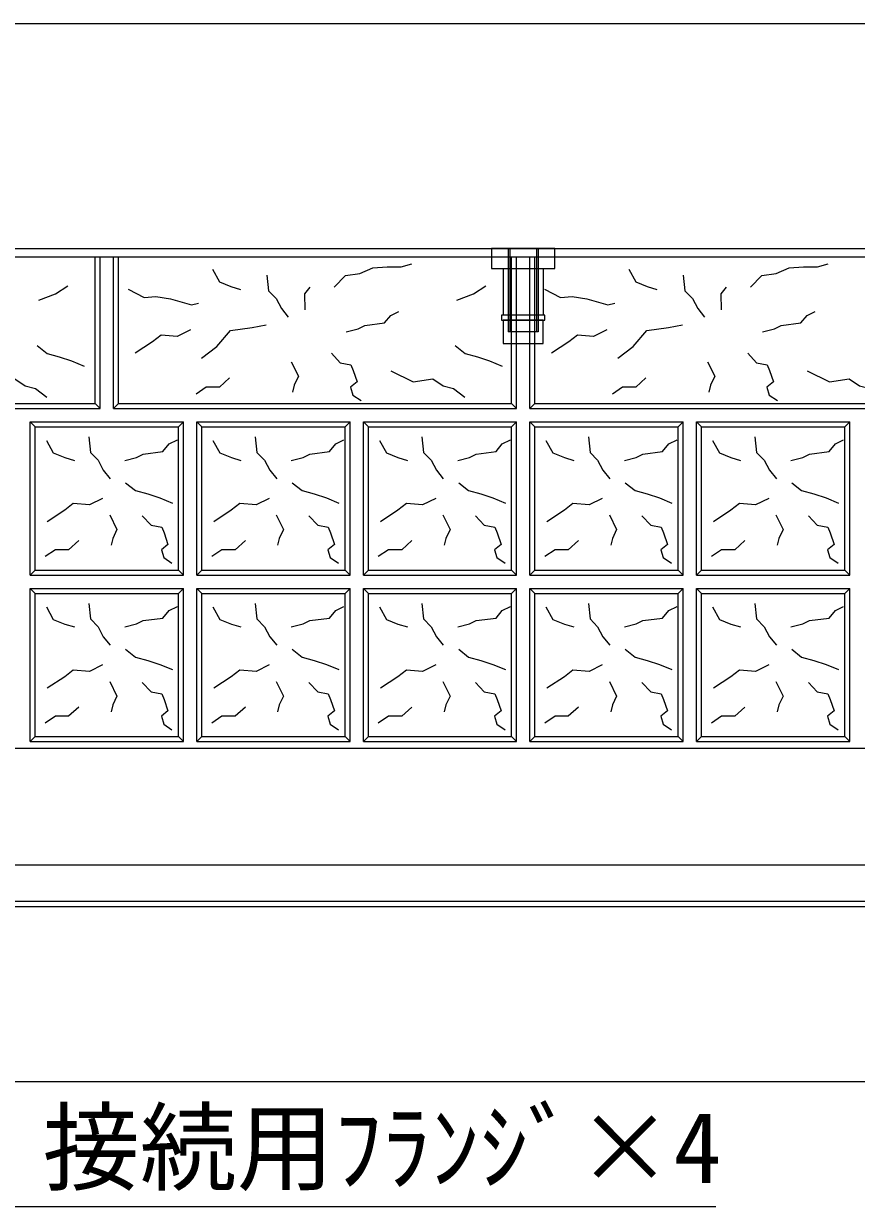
# Model space of a CAD drawing. Units: millimetres at full size; details may follow other scales. Extents: x 199178 to 219083, y 873019 to 880494.
# Drawn here: x 201878 to 202378, y 878498 to 879208 of the extents above; entities that cross this region are included whole.
import ezdxf
from ezdxf.enums import TextEntityAlignment as Align

# ---------------------------------------------------------------- set-up
doc = ezdxf.new("R2010")
doc.units = ezdxf.units.MM
doc.header["$LTSCALE"] = 20
doc.linetypes.add('DASHED_SPACED', pattern=[12, 6, -6])
for name, color, linetype, lineweight in [('0_2', 7, 'Continuous', 13), ('インサート', 3, 'Continuous', 9), ('寸法線', 7, 'Continuous', 13), ('引出線', 4, 'Continuous', 13)]:
    doc.layers.add(name, color=color, linetype=linetype, lineweight=lineweight)
doc.styles.add('ＭＳ ゴシック', font='')
doc.styles.get('ＭＳ ゴシック').set_extended_font_data('MS Gothic')

msp = doc.modelspace()

# ---------------------------------------------------------------- linework, layer by layer
at = {"layer": '0_2'}
for p, q in [((201679.05, 879072.97), (203677.05, 879072.97)), ((201684.05, 879067.97), (203672.05, 879067.97)), ((201921.05, 878979.97), (201921.05, 879067.97)), ((201924.05, 878976.97), (201924.05, 879067.97)), ((201932.05, 878976.97), (201932.05, 879067.97)), ((201935.05, 878979.97), (201935.05, 879067.97)), ((202171.05, 878979.97), (202171.05, 879067.97)), ((202174.05, 878976.97), (202174.05, 879067.97)), ((202182.05, 878976.97), (202182.05, 879067.97)), ((202185.05, 878979.97), (202185.05, 879067.97)), ((201684.05, 878979.97), (201921.05, 878979.97)), ((201684.05, 878976.97), (201924.05, 878976.97)), ((201921.05, 878979.97), (201924.05, 878976.97)), ((201932.05, 878976.97), (201935.05, 878979.97)), ((201932.05, 878976.97), (202174.05, 878976.97)), ((201935.05, 878979.97), (202171.05, 878979.97)), ((202171.05, 878979.97), (202174.05, 878976.97)), ((202182.05, 878976.97), (202185.05, 878979.97)), ((202182.05, 878976.97), (202424.05, 878976.97)), ((202185.05, 878979.97), (202421.05, 878979.97)), ((201882.05, 878968.97), (201974.05, 878968.97)), ((201882.05, 878876.97), (201882.05, 878968.97)), ((201885.05, 878965.97), (201882.05, 878968.97)), ((201885.05, 878965.97), (201971.05, 878965.97)), ((201885.05, 878879.97), (201885.05, 878965.97)), ((201971.05, 878965.97), (201974.05, 878968.97)), ((201971.05, 878879.97), (201971.05, 878965.97)), ((201974.05, 878876.97), (201974.05, 878968.97)), ((201982.05, 878968.97), (202074.05, 878968.97)), ((201982.05, 878876.97), (201982.05, 878968.97)), ((201985.05, 878965.97), (201982.05, 878968.97)), ((201985.05, 878965.97), (202071.05, 878965.97)), ((201985.05, 878879.97), (201985.05, 878965.97)), ((202071.05, 878965.97), (202074.05, 878968.97)), ((202071.05, 878879.97), (202071.05, 878965.97)), ((202074.05, 878876.97), (202074.05, 878968.97)), ((202082.05, 878968.97), (202174.05, 878968.97)), ((202082.05, 878876.97), (202082.05, 878968.97)), ((202085.05, 878965.97), (202082.05, 878968.97)), ((202085.05, 878965.97), (202171.05, 878965.97)), ((202085.05, 878879.97), (202085.05, 878965.97)), ((202171.05, 878965.97), (202174.05, 878968.97)), ((202171.05, 878879.97), (202171.05, 878965.97)), ((202174.05, 878876.97), (202174.05, 878968.97)), ((202182.05, 878968.97), (202274.05, 878968.97)), ((202182.05, 878876.97), (202182.05, 878968.97)), ((202185.05, 878965.97), (202182.05, 878968.97)), ((202185.05, 878965.97), (202271.05, 878965.97)), ((202185.05, 878879.97), (202185.05, 878965.97)), ((202271.05, 878965.97), (202274.05, 878968.97)), ((202271.05, 878879.97), (202271.05, 878965.97)), ((202274.05, 878876.97), (202274.05, 878968.97)), ((202282.05, 878968.97), (202374.05, 878968.97)), ((202282.05, 878876.97), (202282.05, 878968.97)), ((202285.05, 878965.97), (202282.05, 878968.97)), ((202285.05, 878965.97), (202371.05, 878965.97)), ((202285.05, 878879.97), (202285.05, 878965.97)), ((202371.05, 878965.97), (202374.05, 878968.97)), ((202371.05, 878879.97), (202371.05, 878965.97)), ((202374.05, 878876.97), (202374.05, 878968.97)), ((201882.05, 878876.97), (201885.05, 878879.97)), ((201882.05, 878876.97), (201974.05, 878876.97)), ((201885.05, 878879.97), (201971.05, 878879.97)), ((201974.05, 878876.97), (201971.05, 878879.97)), ((201982.05, 878876.97), (201985.05, 878879.97)), ((201982.05, 878876.97), (202074.05, 878876.97)), ((201985.05, 878879.97), (202071.05, 878879.97)), ((202074.05, 878876.97), (202071.05, 878879.97)), ((202082.05, 878876.97), (202085.05, 878879.97)), ((202082.05, 878876.97), (202174.05, 878876.97)), ((202085.05, 878879.97), (202171.05, 878879.97)), ((202174.05, 878876.97), (202171.05, 878879.97)), ((202182.05, 878876.97), (202185.05, 878879.97)), ((202182.05, 878876.97), (202274.05, 878876.97)), ((202185.05, 878879.97), (202271.05, 878879.97)), ((202274.05, 878876.97), (202271.05, 878879.97)), ((202282.05, 878876.97), (202285.05, 878879.97)), ((202282.05, 878876.97), (202374.05, 878876.97)), ((202285.05, 878879.97), (202371.05, 878879.97)), ((202374.05, 878876.97), (202371.05, 878879.97)), ((201882.05, 878868.97), (201974.05, 878868.97)), ((201882.05, 878776.97), (201882.05, 878868.97)), ((201885.05, 878865.97), (201882.05, 878868.97)), ((201885.05, 878865.97), (201971.05, 878865.97)), ((201885.05, 878779.97), (201885.05, 878865.97)), ((201971.05, 878865.97), (201974.05, 878868.97)), ((201971.05, 878779.97), (201971.05, 878865.97)), ((201974.05, 878776.97), (201974.05, 878868.97)), ((201982.05, 878868.97), (202074.05, 878868.97)), ((201982.05, 878776.97), (201982.05, 878868.97)), ((201985.05, 878865.97), (201982.05, 878868.97)), ((201985.05, 878865.97), (202071.05, 878865.97)), ((201985.05, 878779.97), (201985.05, 878865.97)), ((202071.05, 878865.97), (202074.05, 878868.97)), ((202071.05, 878779.97), (202071.05, 878865.97)), ((202074.05, 878776.97), (202074.05, 878868.97)), ((202082.05, 878868.97), (202174.05, 878868.97)), ((202082.05, 878776.97), (202082.05, 878868.97)), ((202085.05, 878865.97), (202082.05, 878868.97)), ((202085.05, 878865.97), (202171.05, 878865.97)), ((202085.05, 878779.97), (202085.05, 878865.97)), ((202171.05, 878865.97), (202174.05, 878868.97)), ((202171.05, 878779.97), (202171.05, 878865.97)), ((202174.05, 878776.97), (202174.05, 878868.97)), ((202182.05, 878868.97), (202274.05, 878868.97)), ((202182.05, 878776.97), (202182.05, 878868.97)), ((202185.05, 878865.97), (202182.05, 878868.97)), ((202185.05, 878865.97), (202271.05, 878865.97)), ((202185.05, 878779.97), (202185.05, 878865.97)), ((202271.05, 878865.97), (202274.05, 878868.97)), ((202271.05, 878779.97), (202271.05, 878865.97)), ((202274.05, 878776.97), (202274.05, 878868.97)), ((202282.05, 878868.97), (202374.05, 878868.97)), ((202282.05, 878776.97), (202282.05, 878868.97)), ((202285.05, 878865.97), (202282.05, 878868.97)), ((202285.05, 878865.97), (202371.05, 878865.97)), ((202285.05, 878779.97), (202285.05, 878865.97)), ((202371.05, 878865.97), (202374.05, 878868.97)), ((202371.05, 878779.97), (202371.05, 878865.97)), ((202374.05, 878776.97), (202374.05, 878868.97)), ((201882.05, 878776.97), (201885.05, 878779.97)), ((201885.05, 878779.97), (201971.05, 878779.97)), ((201974.05, 878776.97), (201971.05, 878779.97)), ((201982.05, 878776.97), (201985.05, 878779.97)), ((201985.05, 878779.97), (202071.05, 878779.97)), ((202074.05, 878776.97), (202071.05, 878779.97)), ((202082.05, 878776.97), (202085.05, 878779.97)), ((202085.05, 878779.97), (202171.05, 878779.97)), ((202174.05, 878776.97), (202171.05, 878779.97)), ((202182.05, 878776.97), (202185.05, 878779.97)), ((202185.05, 878779.97), (202271.05, 878779.97)), ((202274.05, 878776.97), (202271.05, 878779.97)), ((202282.05, 878776.97), (202285.05, 878779.97)), ((202285.05, 878779.97), (202371.05, 878779.97)), ((202374.05, 878776.97), (202371.05, 878779.97)), ((201679.05, 878772.97), (203677.05, 878772.97)), ((201882.05, 878776.97), (201974.05, 878776.97)), ((201982.05, 878776.97), (202074.05, 878776.97)), ((202082.05, 878776.97), (202174.05, 878776.97)), ((202182.05, 878776.97), (202274.05, 878776.97)), ((202282.05, 878776.97), (202374.05, 878776.97)), ((201679.05, 878702.97), (203677.05, 878702.97)), ((201679.05, 878681.22), (203677.05, 878681.22)), ((201679.05, 878677.97), (203677.05, 878677.97)), ((201699.05, 878572.97), (203657.05, 878572.97))]:
    msp.add_line(p, q, dxfattribs=at)
for points in [[(202064.44, 879049.88), (202071.36, 879056.8), (202079.86, 879057.99), (202087.77, 879061.35), (202096.28, 879061.94), (202104.78, 879061.94), (202111.11, 879063.92)], [(202314.44, 879049.88), (202321.36, 879056.8), (202329.86, 879057.99), (202337.77, 879061.35), (202346.28, 879061.94), (202354.78, 879061.94), (202361.11, 879063.92)], [(201991.45, 879060.56), (201995.61, 879053.05), (202002.53, 879050.28), (202008.27, 879048.5)], [(202024.09, 879057), (202025.08, 879047.71), (202029.63, 879042.97), (202032.79, 879037.04), (202036.94, 879031.9)], [(202241.45, 879060.56), (202245.61, 879053.05), (202252.53, 879050.28), (202258.27, 879048.5)], [(202274.09, 879057), (202275.08, 879047.71), (202279.63, 879042.97), (202282.79, 879037.04), (202286.94, 879031.9)], [(201887.21, 879041.98), (201897.1, 879045.73), (201904.61, 879050.68)], [(201940.82, 879048.7), (201950.32, 879043.56), (201957.44, 879044.15), (201966.14, 879042.77), (201978.8, 879039.21), (201982.95, 879040.2)], [(202047.03, 879036.25), (202046.83, 879045.73), (202050, 879049.88)], [(202138.21, 879041.98), (202148.1, 879045.73), (202155.61, 879050.68)], [(202190.82, 879048.7), (202200.32, 879043.56), (202207.44, 879044.15), (202216.14, 879042.77), (202228.8, 879039.21), (202232.95, 879040.2)], [(202297.03, 879036.25), (202296.83, 879045.73), (202300, 879049.88)], [(202071.75, 879023.01), (202078.87, 879024.79), (202082.83, 879026.76), (202094.7, 879028.34), (202098.45, 879032.89), (202103.4, 879035.26)], [(202321.75, 879023.01), (202328.87, 879024.79), (202332.83, 879026.76), (202344.7, 879028.34), (202348.45, 879032.89), (202353.4, 879035.26)], [(201984.93, 879007.2), (201994.03, 879014.11), (202002.33, 879023.8), (202015.19, 879025.58), (202023.69, 879027.16)], [(202234.93, 879007.2), (202244.03, 879014.11), (202252.33, 879023.8), (202265.19, 879025.58), (202273.69, 879027.16)], [(201978.2, 879024.19), (201970.29, 879020.24), (201960.6, 879021.03), (201955.46, 879017.08), (201944.98, 879010.16)], [(202228.2, 879024.19), (202220.29, 879020.24), (202210.6, 879021.03), (202205.46, 879017.08), (202194.98, 879010.16)], [(201886.22, 879014.71), (201892.15, 879009.96), (201899.47, 879007.99), (201906.79, 879005.61), (201914.3, 879002.45)], [(202137.22, 879014.71), (202143.15, 879009.96), (202150.47, 879007.99), (202157.79, 879005.61), (202165.3, 879002.45)], [(202038.72, 879005.02), (202043.08, 878996.33), (202040.5, 878990.99), (202039.51, 878986.84)], [(202062.85, 879010.16), (202068.19, 879004.43), (202074.52, 879003.24), (202075.91, 878999.88), (202078.28, 878992.97), (202074.32, 878989.8), (202075.71, 878985.06), (202080.65, 878981.7)], [(202288.72, 879005.02), (202293.08, 878996.33), (202290.5, 878990.99), (202289.51, 878986.84)], [(202312.85, 879010.16), (202318.19, 879004.43), (202324.52, 879003.24), (202325.91, 878999.88), (202328.28, 878992.97), (202324.32, 878989.8), (202325.71, 878985.06), (202330.65, 878981.7)], [(201847.45, 878999.49), (201860.9, 878992.97), (201872.77, 878994.74), (201878.9, 878990.59), (201885.23, 878989.01), (201891.95, 878983.68)], [(202098.45, 878999.49), (202111.9, 878992.97), (202123.77, 878994.74), (202129.9, 878990.59), (202136.23, 878989.01), (202142.95, 878983.68)], [(202348.45, 878999.49), (202361.9, 878992.97), (202373.77, 878994.74), (202379.9, 878990.59), (202386.23, 878989.01), (202392.95, 878983.68)], [(202001.74, 878995.34), (201995.61, 878989.8), (201987.7, 878989.8), (201981.57, 878985.65)], [(202251.74, 878995.34), (202245.61, 878989.8), (202237.7, 878989.8), (202231.57, 878985.65)], [(201891.68, 878957.84), (201895.84, 878950.33), (201902.76, 878947.57), (201908.5, 878945.79)], [(201917.16, 878959.91), (201918.15, 878950.62), (201922.7, 878945.88), (201925.86, 878939.95), (201930.01, 878934.81)], [(201938.74, 878945.84), (201945.86, 878947.62), (201949.82, 878949.6), (201961.69, 878951.18), (201965.44, 878955.73), (201970.39, 878958.1)], [(201991.68, 878957.84), (201995.84, 878950.33), (202002.76, 878947.57), (202008.5, 878945.79)], [(202017.16, 878959.91), (202018.15, 878950.62), (202022.7, 878945.88), (202025.86, 878939.95), (202030.01, 878934.81)], [(202038.74, 878945.84), (202045.86, 878947.62), (202049.82, 878949.6), (202061.69, 878951.18), (202065.44, 878955.73), (202070.39, 878958.1)], [(202091.68, 878957.84), (202095.84, 878950.33), (202102.76, 878947.57), (202108.5, 878945.79)], [(202117.16, 878959.91), (202118.15, 878950.62), (202122.7, 878945.88), (202125.86, 878939.95), (202130.01, 878934.81)], [(202138.74, 878945.84), (202145.86, 878947.62), (202149.82, 878949.6), (202161.69, 878951.18), (202165.44, 878955.73), (202170.39, 878958.1)], [(202191.68, 878957.84), (202195.84, 878950.33), (202202.76, 878947.57), (202208.5, 878945.79)], [(202217.16, 878959.91), (202218.15, 878950.62), (202222.7, 878945.88), (202225.86, 878939.95), (202230.01, 878934.81)], [(202238.74, 878945.84), (202245.86, 878947.62), (202249.82, 878949.6), (202261.69, 878951.18), (202265.44, 878955.73), (202270.39, 878958.1)], [(202291.68, 878957.84), (202295.84, 878950.33), (202302.76, 878947.57), (202308.5, 878945.79)], [(202317.16, 878959.91), (202318.15, 878950.62), (202322.7, 878945.88), (202325.86, 878939.95), (202330.01, 878934.81)], [(202338.74, 878945.84), (202345.86, 878947.62), (202349.82, 878949.6), (202361.69, 878951.18), (202365.44, 878955.73), (202370.39, 878958.1)], [(201939.26, 878932.43), (201945.2, 878927.69), (201952.52, 878925.71), (201959.83, 878923.34), (201967.35, 878920.18)], [(202039.26, 878932.43), (202045.2, 878927.69), (202052.52, 878925.71), (202059.83, 878923.34), (202067.35, 878920.18)], [(202139.26, 878932.43), (202145.2, 878927.69), (202152.52, 878925.71), (202159.83, 878923.34), (202167.35, 878920.18)], [(202239.26, 878932.43), (202245.2, 878927.69), (202252.52, 878925.71), (202259.83, 878923.34), (202267.35, 878920.18)], [(202339.26, 878932.43), (202345.2, 878927.69), (202352.52, 878925.71), (202359.83, 878923.34), (202367.35, 878920.18)], [(201925.48, 878923.01), (201917.57, 878919.06), (201907.88, 878919.85), (201902.74, 878915.9), (201892.25, 878908.98)], [(202025.48, 878923.01), (202017.57, 878919.06), (202007.88, 878919.85), (202002.74, 878915.9), (201992.25, 878908.98)], [(202125.48, 878923.01), (202117.57, 878919.06), (202107.88, 878919.85), (202102.74, 878915.9), (202092.25, 878908.98)], [(202225.48, 878923.01), (202217.57, 878919.06), (202207.88, 878919.85), (202202.74, 878915.9), (202192.25, 878908.98)], [(202325.48, 878923.01), (202317.57, 878919.06), (202307.88, 878919.85), (202302.74, 878915.9), (202292.25, 878908.98)], [(201929.75, 878913.04), (201934.1, 878904.34), (201931.53, 878899.01), (201930.54, 878894.86)], [(201949.28, 878912.56), (201954.62, 878906.83), (201960.95, 878905.64), (201962.33, 878902.28), (201964.7, 878895.36), (201960.75, 878892.2), (201962.13, 878887.46), (201967.08, 878884.1)], [(202029.75, 878913.04), (202034.1, 878904.34), (202031.53, 878899.01), (202030.54, 878894.86)], [(202049.28, 878912.56), (202054.62, 878906.83), (202060.95, 878905.64), (202062.33, 878902.28), (202064.7, 878895.36), (202060.75, 878892.2), (202062.13, 878887.46), (202067.08, 878884.1)], [(202129.75, 878913.04), (202134.1, 878904.34), (202131.53, 878899.01), (202130.54, 878894.86)], [(202149.28, 878912.56), (202154.62, 878906.83), (202160.95, 878905.64), (202162.33, 878902.28), (202164.7, 878895.36), (202160.75, 878892.2), (202162.13, 878887.46), (202167.08, 878884.1)], [(202229.75, 878913.04), (202234.1, 878904.34), (202231.53, 878899.01), (202230.54, 878894.86)], [(202249.28, 878912.56), (202254.62, 878906.83), (202260.95, 878905.64), (202262.33, 878902.28), (202264.7, 878895.36), (202260.75, 878892.2), (202262.13, 878887.46), (202267.08, 878884.1)], [(202329.75, 878913.04), (202334.1, 878904.34), (202331.53, 878899.01), (202330.54, 878894.86)], [(202349.28, 878912.56), (202354.62, 878906.83), (202360.95, 878905.64), (202362.33, 878902.28), (202364.7, 878895.36), (202360.75, 878892.2), (202362.13, 878887.46), (202367.08, 878884.1)], [(201911.17, 878897.73), (201905.04, 878892.2), (201897.13, 878892.2), (201891, 878888.05)], [(202011.17, 878897.73), (202005.04, 878892.2), (201997.13, 878892.2), (201991, 878888.05)], [(202111.17, 878897.73), (202105.04, 878892.2), (202097.13, 878892.2), (202091, 878888.05)], [(202211.17, 878897.73), (202205.04, 878892.2), (202197.13, 878892.2), (202191, 878888.05)], [(202311.17, 878897.73), (202305.04, 878892.2), (202297.13, 878892.2), (202291, 878888.05)], [(201891.68, 878857.84), (201895.84, 878850.33), (201902.76, 878847.57), (201908.5, 878845.79)], [(201917.16, 878859.91), (201918.15, 878850.62), (201922.7, 878845.88), (201925.86, 878839.95), (201930.01, 878834.81)], [(201938.74, 878845.84), (201945.86, 878847.62), (201949.82, 878849.6), (201961.69, 878851.18), (201965.44, 878855.73), (201970.39, 878858.1)], [(201991.68, 878857.84), (201995.84, 878850.33), (202002.76, 878847.57), (202008.5, 878845.79)], [(202017.16, 878859.91), (202018.15, 878850.62), (202022.7, 878845.88), (202025.86, 878839.95), (202030.01, 878834.81)], [(202038.74, 878845.84), (202045.86, 878847.62), (202049.82, 878849.6), (202061.69, 878851.18), (202065.44, 878855.73), (202070.39, 878858.1)], [(202091.68, 878857.84), (202095.84, 878850.33), (202102.76, 878847.57), (202108.5, 878845.79)], [(202117.16, 878859.91), (202118.15, 878850.62), (202122.7, 878845.88), (202125.86, 878839.95), (202130.01, 878834.81)], [(202138.74, 878845.84), (202145.86, 878847.62), (202149.82, 878849.6), (202161.69, 878851.18), (202165.44, 878855.73), (202170.39, 878858.1)], [(202191.68, 878857.84), (202195.84, 878850.33), (202202.76, 878847.57), (202208.5, 878845.79)], [(202217.16, 878859.91), (202218.15, 878850.62), (202222.7, 878845.88), (202225.86, 878839.95), (202230.01, 878834.81)], [(202238.74, 878845.84), (202245.86, 878847.62), (202249.82, 878849.6), (202261.69, 878851.18), (202265.44, 878855.73), (202270.39, 878858.1)], [(202291.68, 878857.84), (202295.84, 878850.33), (202302.76, 878847.57), (202308.5, 878845.79)], [(202317.16, 878859.91), (202318.15, 878850.62), (202322.7, 878845.88), (202325.86, 878839.95), (202330.01, 878834.81)], [(202338.74, 878845.84), (202345.86, 878847.62), (202349.82, 878849.6), (202361.69, 878851.18), (202365.44, 878855.73), (202370.39, 878858.1)], [(201939.26, 878832.43), (201945.2, 878827.69), (201952.52, 878825.71), (201959.83, 878823.34), (201967.35, 878820.18)], [(202039.26, 878832.43), (202045.2, 878827.69), (202052.52, 878825.71), (202059.83, 878823.34), (202067.35, 878820.18)], [(202139.26, 878832.43), (202145.2, 878827.69), (202152.52, 878825.71), (202159.83, 878823.34), (202167.35, 878820.18)], [(202239.26, 878832.43), (202245.2, 878827.69), (202252.52, 878825.71), (202259.83, 878823.34), (202267.35, 878820.18)], [(202339.26, 878832.43), (202345.2, 878827.69), (202352.52, 878825.71), (202359.83, 878823.34), (202367.35, 878820.18)], [(201925.48, 878823.01), (201917.57, 878819.06), (201907.88, 878819.85), (201902.74, 878815.9), (201892.25, 878808.98)], [(202025.48, 878823.01), (202017.57, 878819.06), (202007.88, 878819.85), (202002.74, 878815.9), (201992.25, 878808.98)], [(202125.48, 878823.01), (202117.57, 878819.06), (202107.88, 878819.85), (202102.74, 878815.9), (202092.25, 878808.98)], [(202225.48, 878823.01), (202217.57, 878819.06), (202207.88, 878819.85), (202202.74, 878815.9), (202192.25, 878808.98)], [(202325.48, 878823.01), (202317.57, 878819.06), (202307.88, 878819.85), (202302.74, 878815.9), (202292.25, 878808.98)], [(201929.75, 878813.04), (201934.1, 878804.34), (201931.53, 878799.01), (201930.54, 878794.86)], [(202029.75, 878813.04), (202034.1, 878804.34), (202031.53, 878799.01), (202030.54, 878794.86)], [(202129.75, 878813.04), (202134.1, 878804.34), (202131.53, 878799.01), (202130.54, 878794.86)], [(202229.75, 878813.04), (202234.1, 878804.34), (202231.53, 878799.01), (202230.54, 878794.86)], [(202329.75, 878813.04), (202334.1, 878804.34), (202331.53, 878799.01), (202330.54, 878794.86)], [(201949.28, 878812.56), (201954.62, 878806.83), (201960.95, 878805.64), (201962.33, 878802.28), (201964.7, 878795.36), (201960.75, 878792.2), (201962.13, 878787.46), (201967.08, 878784.1)], [(202049.28, 878812.56), (202054.62, 878806.83), (202060.95, 878805.64), (202062.33, 878802.28), (202064.7, 878795.36), (202060.75, 878792.2), (202062.13, 878787.46), (202067.08, 878784.1)], [(202149.28, 878812.56), (202154.62, 878806.83), (202160.95, 878805.64), (202162.33, 878802.28), (202164.7, 878795.36), (202160.75, 878792.2), (202162.13, 878787.46), (202167.08, 878784.1)], [(202249.28, 878812.56), (202254.62, 878806.83), (202260.95, 878805.64), (202262.33, 878802.28), (202264.7, 878795.36), (202260.75, 878792.2), (202262.13, 878787.46), (202267.08, 878784.1)], [(202349.28, 878812.56), (202354.62, 878806.83), (202360.95, 878805.64), (202362.33, 878802.28), (202364.7, 878795.36), (202360.75, 878792.2), (202362.13, 878787.46), (202367.08, 878784.1)], [(201911.17, 878797.73), (201905.04, 878792.2), (201897.13, 878792.2), (201891, 878788.05)], [(202011.17, 878797.73), (202005.04, 878792.2), (201997.13, 878792.2), (201991, 878788.05)], [(202111.17, 878797.73), (202105.04, 878792.2), (202097.13, 878792.2), (202091, 878788.05)], [(202211.17, 878797.73), (202205.04, 878792.2), (202197.13, 878792.2), (202191, 878788.05)], [(202311.17, 878797.73), (202305.04, 878792.2), (202297.13, 878792.2), (202291, 878788.05)]]:
    msp.add_lwpolyline(points, dxfattribs=at)
at = {"layer": 'インサート', "linetype": 'DASHED_SPACED'}
for p, q in [((202169.05, 879072.97), (202169.05, 879022.97)), ((202170.05, 879072.97), (202170.05, 879022.97)), ((202186.05, 879072.97), (202186.05, 879022.97)), ((202187.05, 879072.97), (202187.05, 879022.97)), ((202187.05, 879022.97), (202169.05, 879022.97))]:
    msp.add_line(p, q, dxfattribs=at)
at = {"layer": 'インサート'}
for p, q in [((202166.05, 879060.97), (202166.05, 879032.97)), ((202190.05, 879060.97), (202190.05, 879032.97))]:
    msp.add_line(p, q, dxfattribs=at)
for points in [[(202159.05, 879060.97), (202197.05, 879060.97), (202197.05, 879072.97), (202159.05, 879072.97)], [(202165.05, 879029.97), (202191.05, 879029.97), (202191.05, 879032.97), (202165.05, 879032.97)], [(202166.05, 879015.97), (202190.05, 879015.97), (202190.05, 879029.97), (202166.05, 879029.97)]]:
    msp.add_lwpolyline(points, close=True, dxfattribs=at)
at = {"layer": '寸法線'}
msp.add_line((201679.05, 879208.02), (203677.05, 879208.02), dxfattribs=at)
at = {"layer": '引出線'}
msp.add_lwpolyline([(201753.41, 878651.11), (201864.53, 878497.96), (202293.61, 878497.96)], dxfattribs=at)

# ---------------------------------------------------------------- texts
at = {"layer": '引出線', "style": 'ＭＳ ゴシック'}
msp.add_text('接続用ﾌﾗﾝｼﾞ×4', height=42.72, dxfattribs=at).set_placement((201889.53, 878554.7), align=Align.TOP_LEFT)

doc.saveas('drawing.dxf')
